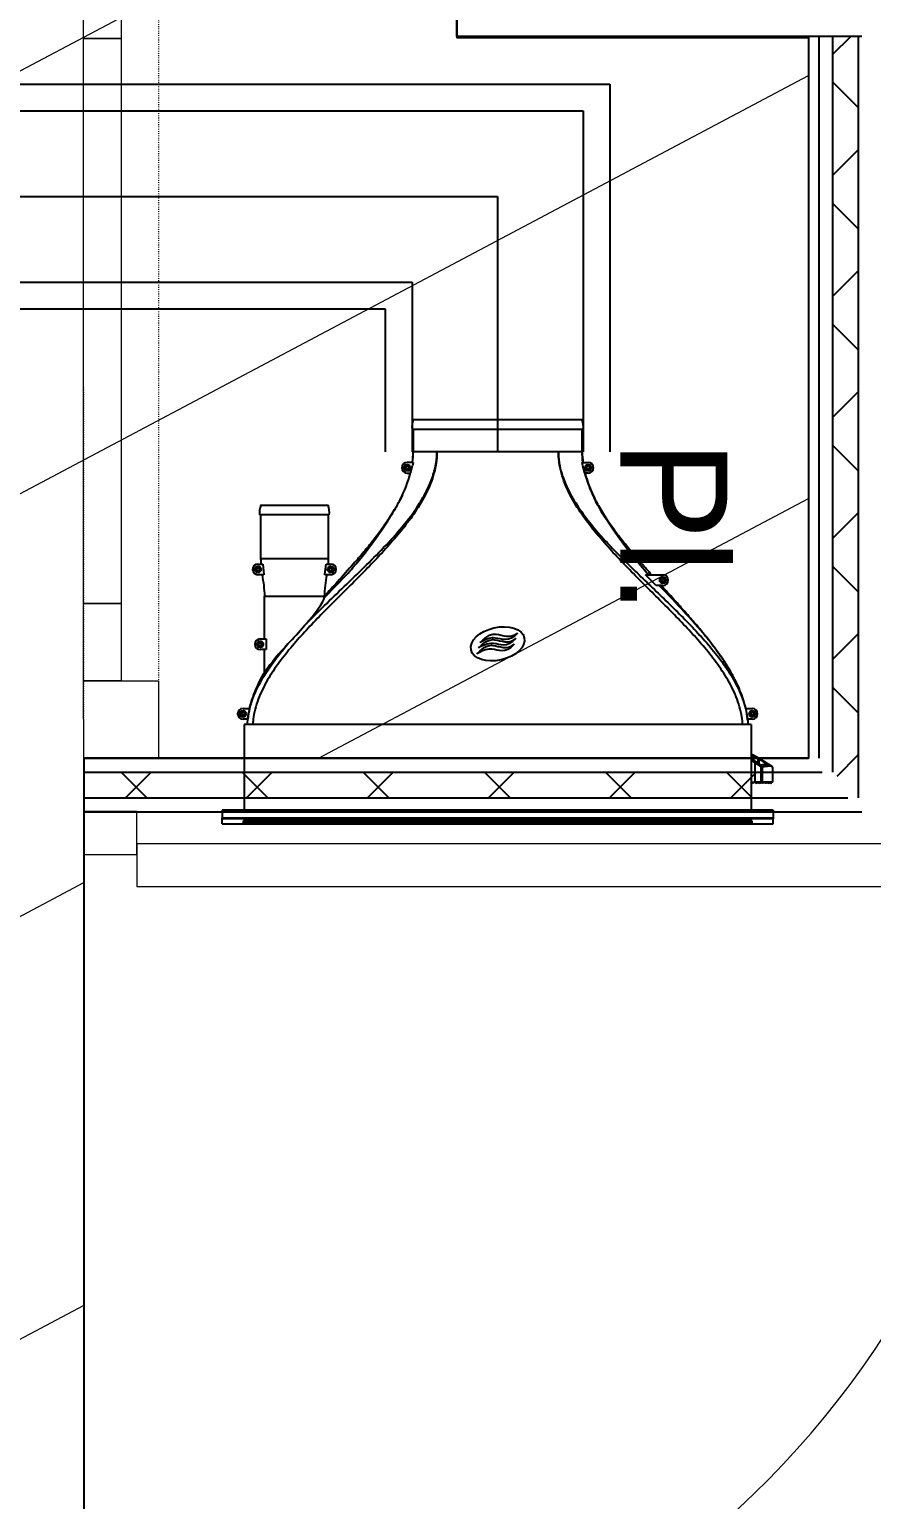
# Model space of a CAD drawing. Header units: millimetres. Extents: x 522027 to 600964, y -380282 to -298602.
# Drawn here: x 586718 to 587505, y -346412 to -345038 of the extents above; entities that cross this region are included whole.
import ezdxf

# ---------------------------------------------------------------- set-up
doc = ezdxf.new("R2010")
doc.units = ezdxf.units.MM
doc.linetypes.add('Style de ligne -5', pattern=[0.20828, 0.069425, -0.138855])
doc.layers.add('faux plafond', color=9, linetype='Continuous', lineweight=15)
doc.layers.add('prlm-CHAUFF', color=4, linetype='Continuous')
doc.styles.add('Arial', font='arial.ttf')

# ---------------------------------------------------------------- blocks, each defined once
blk = doc.blocks.new('Groupe-24-1')
at = {"color": 7, "linetype": 'Style de ligne -5', "lineweight": 5, "flags": 128}
blk.add_lwpolyline([(17121.71, -46475.67), (17093.94, -46329.06), (17100.82, -46327.75), (17128.58, -46474.37)], close=True, dxfattribs=at)
at = {"color": 7, "linetype": 'Continuous', "lineweight": 18, "flags": 128}
for points in [[(17109.19, -46409.58), (17107.84, -46402.47), (17111.28, -46401.82), (17112.63, -46408.92)], [(17119.01, -46461.45), (17109.19, -46409.58), (17112.63, -46408.92), (17122.45, -46460.8)], [(17120.36, -46468.56), (17119.01, -46461.45), (17122.45, -46460.8), (17123.8, -46467.91)], [(17121.71, -46475.67), (17120.36, -46468.56), (17127.24, -46467.26), (17128.58, -46474.37)]]:
    blk.add_lwpolyline(points, close=True, dxfattribs=at)

msp = doc.modelspace()

# ---------------------------------------------------------------- hatches: boundary and pattern name
h = msp.add_hatch()
h.set_pattern_fill('02_ISOLANT', color=256, scale=10, angle=89.9952, style=0, pattern_type=2)
h.set_pattern_definition([(134.995217, (505019.33, 142779.7), (-56.573264, -56.56382), []), (224.995217, (505019.33, 142779.7), (-56.56382, 56.573264), [])])
h.paths.add_polyline_path([(587468.7, -345732.2), (587492.7, -345756.2), (587492.7, -345044.4), (587468.7, -345044.4)])
h = msp.add_hatch()
h.set_pattern_fill('02_ISOLANT', color=256, scale=10, style=0, pattern_type=2)
h.set_pattern_definition([(44.999993, (505019.33, 142779.7), (-56.568536, 56.568549), []), (134.999993, (505019.33, 142779.7), (56.568549, 56.568536), [])])
h.paths.add_polyline_path([(586768.2, -345732.2), (586768.2, -345756.2), (587482.7, -345756.2), (587458.7, -345732.2)])
at = {"layer": 'faux plafond'}
h = msp.add_hatch(dxfattribs=at)
h.set_pattern_fill('BA 13', color=256, scale=10, angle=-10.7236, style=0, pattern_type=2)
h.set_pattern_definition([(207.93621, (505019.33, 142779.7), (-142.2261, 319.79952), [])])
h.paths.add_polyline_path([(585456.2, -345130.6), (584126, -345130.5), (584125.4, -344230.6), (587117.2, -344229.1), (587117.2, -345045.6), (587445.8, -345045.6), (587445.7, -345719.2), (586768.4, -345719.2), (586768.2, -347550.5), (585456.2, -347550.5)])

# ---------------------------------------------------------------- linework, layer by layer
for p, q in [((587117.2, -345044.4), (587117.2, -344229.1)), ((587117.2, -345044.4), (587117.2, -344229.1)), ((587495.8, -345044.4), (587117.2, -345044.4)), ((587495.8, -345044.4), (587117.2, -345044.4)), ((587455.7, -345719.2), (587455.7, -345044.4)), ((587455.7, -345719.2), (587455.7, -345044.4)), ((587468.7, -345732.2), (587468.7, -345044.4)), ((587468.7, -345732.2), (587468.7, -345044.4)), ((587492.7, -345756.2), (587492.7, -345044.4)), ((587492.7, -345756.2), (587492.7, -345044.4)), ((586768.2, -345719.2), (587445.7, -345719.2)), ((586768.2, -345719.2), (587445.7, -345719.2)), ((586768.2, -345732.2), (587458.7, -345732.2)), ((586768.2, -345732.2), (587458.7, -345732.2)), ((586768.2, -345756.2), (587482.7, -345756.2)), ((586768.2, -345756.2), (587482.7, -345756.2)), ((586768.2, -345769.2), (586818.2, -345769.2)), ((586818.2, -345769.2), (586768.2, -345769.2)), ((586818.2, -345769.2), (586768.2, -345769.2)), ((586818.2, -345769.2), (586768.2, -345769.2)), ((586768.2, -345769.2), (586768.2, -345769.2)), ((586818.2, -345769.2), (587495.7, -345769.2))]:
    msp.add_line(p, q)
at = {"color": 7, "linetype": 'Continuous', "lineweight": 13}
for p, q in [((586818.2, -345769.2), (586768.2, -345769.2)), ((586768.2, -345769.2), (586768.2, -345809.2)), ((586818.2, -345809.2), (586818.2, -345769.2)), ((587648.2, -345799.2), (586818.2, -345799.2)), ((586818.2, -345799.2), (586818.2, -345839.2)), ((586768.2, -345809.2), (586818.2, -345809.2)), ((586818.2, -345839.2), (587648.2, -345839.2))]:
    msp.add_line(p, q, dxfattribs=at)
at = {"ltscale": 50.8, "flags": 128}
msp.add_lwpolyline([(585456.2, -345130.6), (584126, -345130.5), (584125.4, -344230.6), (587117.2, -344229.1), (587117.2, -345045.6), (587445.8, -345045.6), (587445.7, -345719.2), (586768.4, -345719.2), (586768.2, -347550.5), (585456.2, -347550.5)], close=True, dxfattribs=at)
at = {"color": 7, "linetype": 'Continuous', "lineweight": 5}
msp.add_arc((586818.2, -345809.2), 830.5, 270, 357.9303, dxfattribs=at)
at = {"layer": 'prlm-CHAUFF'}
for p, q in [((586314.6, -345089.1), (587260.3, -345089.1)), ((587260.3, -345089.1), (587260.3, -345432.7)), ((586339.6, -345114.1), (587235.3, -345114.1)), ((587235.3, -345114.1), (587235.3, -345432.7)), ((586419.6, -345194.1), (587155.3, -345194.1)), ((587155.3, -345194.1), (587155.3, -345432.7)), ((586499.6, -345274.1), (587075.3, -345274.1)), ((587075.3, -345274.1), (587075.3, -345432.7)), ((586524.6, -345299.1), (587050.3, -345299.1)), ((587050.3, -345299.1), (587050.3, -345432.7))]:
    msp.add_line(p, q, dxfattribs=at)
at = {"layer": 'prlm-CHAUFF', "ltscale": 50}
for p, q in [((587076.3, -345402.7), (587234.3, -345402.7)), ((587075.3, -345411.7), (587235.3, -345411.7)), ((587076.3, -345411.7), (587076.3, -345432.7)), ((587076.3, -345432.7), (587076.3, -345411.7)), ((587234.3, -345411.7), (587234.3, -345432.7)), ((587234.3, -345432.7), (587234.3, -345411.7)), ((587098.6, -345432.7), (587076.3, -345432.7)), ((587212.1, -345432.7), (587098.6, -345432.7)), ((587234.3, -345432.7), (587212.1, -345432.7)), ((587069.2, -345448.2), (587069.2, -345447.2)), ((587069.2, -345447.2), (587070.3, -345447.2)), ((587070.3, -345448.2), (587069.2, -345448.2)), ((587070.3, -345446.2), (587071.3, -345446.2)), ((587070.3, -345447.2), (587070.3, -345446.2)), ((587070.3, -345449.3), (587070.3, -345448.2)), ((587071.3, -345449.3), (587070.3, -345449.3)), ((587076.3, -345442.7), (587070.8, -345442.7)), ((587071.3, -345446.2), (587071.3, -345447.2)), ((587071.3, -345447.2), (587072.3, -345447.2)), ((587072.3, -345448.2), (587071.3, -345448.2)), ((587071.3, -345448.2), (587071.3, -345449.3)), ((587072.3, -345447.2), (587072.3, -345448.2)), ((587073.8, -345452.7), (587075.8, -345445.9)), ((587076.3, -345442.7), (587075.8, -345445.9)), ((587234.9, -345445.9), (587234.4, -345442.7)), ((587234.4, -345442.7), (587239.9, -345442.7)), ((587236.9, -345452.7), (587234.9, -345445.9)), ((587238.4, -345448.2), (587238.4, -345447.2)), ((587238.4, -345447.2), (587239.4, -345447.2)), ((587239.4, -345448.2), (587238.4, -345448.2)), ((587239.4, -345446.2), (587240.4, -345446.2)), ((587239.4, -345447.2), (587239.4, -345446.2)), ((587239.4, -345449.3), (587239.4, -345448.2)), ((587240.4, -345449.3), (587239.4, -345449.3)), ((587240.4, -345446.2), (587240.4, -345447.2)), ((587240.4, -345447.2), (587241.5, -345447.2)), ((587241.5, -345448.2), (587240.4, -345448.2)), ((587240.4, -345448.2), (587240.4, -345449.3)), ((587241.5, -345447.2), (587241.5, -345448.2)), ((587070.8, -345452.7), (587073.8, -345452.7)), ((587239.9, -345452.7), (587236.9, -345452.7)), ((587246.5, -345477.6), (587246.2, -345477.6)), ((586933.8, -345482.7), (586996.8, -345482.7)), ((587061.3, -345482.9), (587061.3, -345482.9)), ((587249.4, -345482.9), (587249.2, -345482.9)), ((586997.8, -345491.7), (586932.8, -345491.7)), ((586933.8, -345491.7), (586933.8, -345532.7)), ((586933.8, -345491.7), (586933.8, -345532.7)), ((586996.8, -345491.7), (586996.8, -345532.7)), ((586996.8, -345491.7), (586996.8, -345532.7)), ((586929.8, -345542.2), (586930.8, -345542.2)), ((586929.8, -345543.2), (586929.8, -345542.2)), ((586930.8, -345543.2), (586929.8, -345543.2)), ((586930.8, -345541.2), (586931.8, -345541.2)), ((586930.8, -345542.2), (586930.8, -345541.2)), ((586930.8, -345544.3), (586930.8, -345543.2)), ((586931.8, -345544.3), (586930.8, -345544.3)), ((586931.3, -345537.7), (586935.7, -345537.7)), ((586931.8, -345541.2), (586931.8, -345542.2)), ((586931.8, -345542.2), (586932.9, -345542.2)), ((586932.9, -345543.2), (586931.8, -345543.2)), ((586931.8, -345543.2), (586931.8, -345544.3)), ((586932.9, -345542.2), (586932.9, -345543.2)), ((586996.8, -345532.7), (586933.8, -345532.7)), ((586935.7, -345537.7), (586936.8, -345547.2)), ((586993.8, -345547.2), (586995, -345537.7)), ((586995, -345537.7), (586999.3, -345537.7)), ((586997.8, -345543.2), (586997.8, -345542.2)), ((586997.8, -345542.2), (586998.8, -345542.2)), ((586998.8, -345543.2), (586997.8, -345543.2)), ((586998.8, -345541.2), (586999.8, -345541.2)), ((586998.8, -345542.2), (586998.8, -345541.2)), ((586998.8, -345544.3), (586998.8, -345543.2)), ((586999.8, -345544.3), (586998.8, -345544.3)), ((586999.8, -345541.2), (586999.8, -345542.2)), ((586999.8, -345542.2), (587000.9, -345542.2)), ((586999.8, -345543.2), (586999.8, -345544.3)), ((587000.9, -345543.2), (586999.8, -345543.2)), ((587000.9, -345542.2), (587000.9, -345543.2)), ((586936.8, -345547.7), (586931.3, -345547.7)), ((586936.8, -345547.2), (586936.8, -345547.7)), ((586993.3, -345569.3), (587014, -345547.7)), ((587014, -345547.7), (586993.3, -345569.3)), ((586993.8, -345547.7), (586993.8, -345547.2)), ((586999.3, -345547.7), (586993.8, -345547.7)), ((587303.6, -345557.7), (587293.6, -345547.7)), ((587293.6, -345547.7), (587309.8, -345547.7)), ((587309.8, -345557.7), (587303.6, -345557.7)), ((587308.2, -345553.2), (587308.2, -345552.2)), ((587308.2, -345552.2), (587309.3, -345552.2)), ((587309.3, -345553.2), (587308.2, -345553.2)), ((587309.3, -345551.2), (587310.3, -345551.2)), ((587309.3, -345552.2), (587309.3, -345551.2)), ((587309.3, -345554.3), (587309.3, -345553.2)), ((587310.3, -345554.3), (587309.3, -345554.3)), ((587310.3, -345551.2), (587310.3, -345552.2)), ((587310.3, -345552.2), (587311.3, -345552.2)), ((587310.3, -345553.2), (587310.3, -345554.3)), ((587311.3, -345553.2), (587310.3, -345553.2)), ((587311.3, -345552.2), (587311.3, -345553.2)), ((586937.3, -345567.7), (586993.3, -345567.7)), ((586937.3, -345607.7), (586937.3, -345567.7)), ((586937.3, -345607.7), (586937.3, -345567.7)), ((586993.3, -345569.3), (586993.3, -345567.7)), ((586993.3, -345569.3), (586993.3, -345567.7)), ((586931.8, -345613.2), (586931.8, -345612.2)), ((586931.8, -345612.2), (586932.8, -345612.2)), ((586932.8, -345613.2), (586931.8, -345613.2)), ((586932.8, -345611.2), (586933.8, -345611.2)), ((586932.8, -345612.2), (586932.8, -345611.2)), ((586932.8, -345614.3), (586932.8, -345613.2)), ((586933.8, -345614.3), (586932.8, -345614.3)), ((586933.3, -345607.7), (586938.8, -345607.7)), ((586933.8, -345611.2), (586933.8, -345612.2)), ((586933.8, -345612.2), (586934.9, -345612.2)), ((586933.8, -345613.2), (586933.8, -345614.3)), ((586934.9, -345613.2), (586933.8, -345613.2)), ((586934.9, -345612.2), (586934.9, -345613.2)), ((586938.8, -345607.7), (586938.8, -345617.7)), ((586938.8, -345617.7), (586933.3, -345617.7)), ((586937.3, -345639), (586937.3, -345617.7)), ((586937.3, -345639), (586937.3, -345617.7)), ((586915.8, -345678.2), (586915.8, -345677.2)), ((586915.8, -345677.2), (586916.8, -345677.2)), ((586916.8, -345678.2), (586915.8, -345678.2)), ((586916.8, -345676.2), (586917.8, -345676.2)), ((586916.8, -345677.2), (586916.8, -345676.2)), ((586916.8, -345679.3), (586916.8, -345678.2)), ((586917.8, -345679.3), (586916.8, -345679.3)), ((586917.3, -345672.7), (586923.5, -345672.7)), ((586921.8, -345682.7), (586917.3, -345682.7)), ((586917.8, -345676.2), (586917.8, -345677.2)), ((586917.8, -345677.2), (586918.9, -345677.2)), ((586917.8, -345678.2), (586917.8, -345679.3)), ((586918.9, -345678.2), (586917.8, -345678.2)), ((586918.9, -345677.2), (586918.9, -345678.2)), ((586921.7, -345683.6), (586921.8, -345682.7)), ((587387.2, -345672.7), (587393.3, -345672.7)), ((587389, -345683.6), (587388.9, -345682.7)), ((587393.3, -345682.7), (587388.9, -345682.7)), ((587391.8, -345678.2), (587391.8, -345677.2)), ((587391.8, -345677.2), (587392.8, -345677.2)), ((587392.8, -345678.2), (587391.8, -345678.2)), ((587392.8, -345676.2), (587393.8, -345676.2)), ((587392.8, -345677.2), (587392.8, -345676.2)), ((587392.8, -345679.3), (587392.8, -345678.2)), ((587393.8, -345679.3), (587392.8, -345679.3)), ((587393.8, -345676.2), (587393.8, -345677.2)), ((587393.8, -345677.2), (587394.9, -345677.2)), ((587393.8, -345678.2), (587393.8, -345679.3)), ((587394.9, -345678.2), (587393.8, -345678.2)), ((587394.9, -345677.2), (587394.9, -345678.2)), ((587392.3, -345687.7), (586918.3, -345687.7)), ((586918.3, -345687.7), (586918.3, -345767.7)), ((587392.3, -345687.7), (587392.3, -345767.7)), ((587397.2, -345723), (587392.3, -345719.7)), ((587396, -345723.6), (587392.3, -345721.1)), ((587396, -345741.7), (587396, -345723.6)), ((587401.7, -345727.3), (587396, -345723.6)), ((587397.3, -345723.1), (587397.2, -345723)), ((587400.7, -345725.3), (587397.3, -345723.1)), ((587398.9, -345719.2), (587398.7, -345718.8)), ((587398.9, -345724.1), (587398.9, -345719.2)), ((587398.9, -345719.2), (587398.9, -345719.2)), ((587399.4, -345719.8), (587399.7, -345719.5)), ((587399.4, -345719.8), (587399.4, -345724.5)), ((587405.4, -345723.4), (587399.4, -345719.8)), ((587399.7, -345719.5), (587405.7, -345723)), ((587405.7, -345723), (587405.4, -345723.4)), ((587405.4, -345725.2), (587405.4, -345723.4)), ((587405.5, -345723.5), (587405.4, -345723.4)), ((587405.9, -345723.1), (587405.5, -345723.5)), ((587405.5, -345723.5), (587405.5, -345725.2)), ((587408.2, -345725.2), (587405.5, -345723.5)), ((587405.7, -345723), (587405.9, -345723.1)), ((587405.9, -345723.1), (587409.3, -345725.3)), ((587401.7, -345727.3), (587402.5, -345727.6)), ((587401.7, -345741.7), (587401.7, -345727.3)), ((587402.5, -345727.6), (587402.5, -345741.2)), ((587412.4, -345741.2), (587412.4, -345727.6)), ((587392.3, -345741.7), (587396, -345741.7)), ((587392.3, -345742.1), (587392.7, -345741.7)), ((587393.3, -345741.7), (587394.2, -345742.6)), ((587394.2, -345742.6), (587395.1, -345741.7)), ((587395.7, -345741.7), (587396.6, -345742.6)), ((587401.7, -345741.7), (587396, -345741.7)), ((587396.6, -345742.6), (587397.5, -345741.7)), ((587397.2, -345742.1), (587397.7, -345742.6)), ((587397.7, -345742.6), (587398.4, -345742)), ((587398.1, -345741.7), (587399, -345742.6)), ((587399, -345742.6), (587399.9, -345741.7)), ((587399.6, -345742.1), (587400.2, -345742.6)), ((587400.2, -345742.6), (587400.9, -345741.9)), ((587400.7, -345741.7), (587401.6, -345742.6)), ((587401.6, -345742.6), (587402.5, -345741.7)), ((587402.5, -345741.2), (587401.7, -345741.7)), ((587401.7, -345741.7), (587401.7, -345741.7)), ((587412, -345741.7), (587401.7, -345741.7)), ((587402.3, -345741.9), (587403, -345742.6)), ((587402.5, -345741.2), (587412.4, -345741.2)), ((587402.6, -345741.7), (587403.5, -345742.6)), ((587403, -345742.6), (587403.3, -345742.4)), ((587403.5, -345742.6), (587404.4, -345741.7)), ((587404.3, -345741.8), (587405.2, -345742.6)), ((587405.2, -345742.6), (587406.1, -345741.7)), ((587405.5, -345742.3), (587405.9, -345742.6)), ((587405.9, -345741.9), (587406.6, -345742.6)), ((587405.9, -345742.6), (587406.2, -345742.3)), ((587406.6, -345742.6), (587407.5, -345741.7)), ((587407.3, -345742), (587407.9, -345742.6)), ((587407.9, -345742.6), (587408.8, -345741.7)), ((587408.1, -345742.5), (587408.2, -345742.6)), ((587408.2, -345742.6), (587408.6, -345742.3)), ((587408.4, -345742.1), (587408.9, -345742.6)), ((587408.9, -345742.6), (587409.8, -345741.7)), ((587409.4, -345742.2), (587409.8, -345742.6)), ((587409.8, -345742.6), (587410.7, -345741.7)), ((587410.1, -345742.3), (587410.4, -345742.6)), ((587410.4, -345742.6), (587411.3, -345741.7)), ((587410.7, -345742.4), (587410.9, -345742.6)), ((587410.9, -345742.6), (587411.8, -345741.7)), ((587412.4, -345741.2), (587412, -345741.7)), ((587412, -345741.7), (587412, -345741.7)), ((586897.8, -345767.7), (586897.8, -345775.1)), ((587412.8, -345767.7), (586897.8, -345767.7)), ((586897.8, -345775.8), (586897.8, -345775.1)), ((586897.8, -345775.1), (587412.8, -345775.1)), ((586897.8, -345780.7), (586897.8, -345775.8)), ((587412.8, -345775.8), (586897.8, -345775.8)), ((587392.8, -345777.7), (586917.8, -345777.7)), ((586917.8, -345778.4), (586917.8, -345777.7)), ((586919.9, -345777.7), (586917.8, -345778.4)), ((586917.8, -345778.4), (587392.8, -345778.4)), ((587392.8, -345778.8), (586917.8, -345778.8)), ((586917.8, -345779.4), (586917.8, -345778.8)), ((586919.4, -345778.8), (586917.8, -345779.4)), ((586917.8, -345779.4), (587392.8, -345779.4)), ((587392.8, -345779.7), (586917.8, -345779.7)), ((586917.8, -345780.1), (586917.8, -345779.7)), ((586919, -345779.7), (586917.8, -345780.1)), ((587392.8, -345778.4), (587390.8, -345777.7)), ((587392.8, -345779.4), (587391.3, -345778.8)), ((587392.8, -345780.1), (587391.7, -345779.7)), ((587392.8, -345777.7), (587392.8, -345778.4)), ((587392.8, -345778.8), (587392.8, -345779.4)), ((587392.8, -345779.7), (587392.8, -345780.1)), ((587412.8, -345767.7), (587412.8, -345775.1)), ((587412.8, -345775.1), (587412.8, -345775.8)), ((587412.8, -345780.7), (587412.8, -345775.8)), ((586897.8, -345780.7), (587412.8, -345780.7)), ((586917.8, -345780.1), (587392.8, -345780.1)), ((587392.8, -345780.3), (586917.8, -345780.3)), ((586917.8, -345780.5), (586917.8, -345780.3)), ((586918.5, -345780.3), (586917.8, -345780.5)), ((586917.8, -345780.5), (587392.8, -345780.5)), ((587392.8, -345780.7), (586917.8, -345780.7)), ((586917.8, -345780.7), (587392.8, -345780.7)), ((586917.8, -345780.7), (586917.8, -345780.7)), ((586918.1, -345780.7), (586917.8, -345780.7)), ((587392.8, -345780.5), (587392.2, -345780.3)), ((587392.8, -345780.7), (587392.6, -345780.7)), ((587392.8, -345780.3), (587392.8, -345780.5)), ((587392.8, -345780.7), (587392.8, -345780.7))]:
    msp.add_line(p, q, dxfattribs=at)
for centre, radius in [((587070.8, -345447.7), 3), ((587070.8, -345447.7), 2.5), ((587239.9, -345447.7), 3), ((587239.9, -345447.7), 2.5), ((586931.3, -345542.7), 3), ((586931.3, -345542.7), 2.5), ((586999.3, -345542.7), 3), ((586999.3, -345542.7), 2.5), ((587309.8, -345552.7), 3), ((587309.8, -345552.7), 2.5), ((586933.3, -345612.7), 3), ((586933.3, -345612.7), 2.5), ((586917.3, -345677.7), 3), ((586917.3, -345677.7), 2.5), ((587393.3, -345677.7), 3), ((587393.3, -345677.7), 2.5)]:
    msp.add_circle(centre, radius, dxfattribs=at)
for centre, radius, start, end in [((587095.2, -345409.4), 20, 160.5755, 186.7441), ((587095.2, -345409.4), 20, 160.5755, 186.7441), ((587215.5, -345409.4), 20, 353.2559, 19.4245), ((587215.5, -345409.4), 20, 353.2559, 19.4245), ((586998.7, -345432.7), 77.7, 352.5456, 359.9423), ((586998.1, -345432.6), 78.2, 352.5763, 359.9264), ((587004.7, -345432.9), 71.7, 353.9053, 0.1157), ((587306.5, -345432.8), 72.5, 179.9215, 187.8382), ((587312, -345432.7), 77.7, 180.0577, 187.4544), ((587312.6, -345432.6), 78.2, 180.0736, 187.4237), ((587070.8, -345447.7), 5, 90, 270), ((587004.7, -345432.9), 71.7, 352.0923, 353.5448), ((587366.4, -345417.9), 134.3, 192.9954, 216.0824), ((587239.9, -345447.7), 5, 270, 90), ((586963.8, -345424.5), 113.5, 332.1374, 345.6929), ((586960.2, -345423), 117.4, 332.3321, 345.441), ((587346.9, -345424.5), 113.5, 194.4106, 207.8626), ((586886.2, -345386.1), 200.1, 331.0483, 332.7983), ((586886.2, -345386.1), 200.1, 331.0482, 332.7982), ((587424.5, -345386.1), 200.1, 207.2018, 208.9518), ((586952.7, -345489.4), 20, 160.5755, 186.7441), ((586952.7, -345489.4), 20, 160.5755, 186.7441), ((586978, -345489.4), 20, 353.2559, 19.4245), ((586978, -345489.4), 20, 353.2559, 19.4245), ((586724, -345287.1), 390, 319.3887, 329.86), ((586724, -345287.1), 390, 319.3887, 329.8601), ((587586.7, -345287.1), 390, 210.1399, 220.6113), ((587586.7, -345287.1), 390, 212.5506, 220.6113), ((586931.3, -345542.7), 5, 90, 270), ((586999.3, -345542.7), 5, 270, 90), ((586930.2, -345466.7), 116.6, 315.9701, 320.4245), ((586927.7, -345464.5), 119.9, 316.0326, 320.3619), ((587380.5, -345466.7), 116.6, 219.5755, 224.0299), ((587383, -345464.5), 119.9, 219.6381, 223.9674), ((587309.8, -345552.7), 5, 270, 90), ((586707.9, -345367.3), 351, 315.7111, 319.5265), ((586933.3, -345612.7), 5, 90, 270), ((587130.5, -345775.5), 236.5, 136.4099, 144.7501), ((587041.2, -345701.3), 121.2, 163.7263, 166.3852), ((586917.3, -345677.7), 5, 90, 270), ((587393.3, -345677.7), 5, 270, 90), ((587331.8, -345840.1), 138.5, 61.9182, 64.0515), ((587333, -345836.6), 134.3, 62.115, 63.7632), ((587338.2, -345828.1), 125, 61.3177, 61.5903), ((587402.9, -345713.2), 7.03, 233.033, 242.9325), ((587402.6, -345716.6), 4.48, 214.6713, 225.4982), ((587414.2, -345718.5), 8.36, 234.1326, 239.2425), ((587338.2, -345828.1), 125, 53.7494, 55.0637)]:
    msp.add_arc(centre, radius, start, end, dxfattribs=at)
msp.add_ellipse((587155.3, -345612.3), major_axis=(24.9, 5.7), ratio=0.600775, dxfattribs=at)
for points, knots in [([(587098.6, -345432.7), (587098.6, -345434.4), (587098.6, -345436.1), (587098.3, -345439.5), (587098.1, -345441.2), (587097.4, -345446.3), (587096.7, -345449.6), (587094.9, -345456.1), (587093.8, -345459.3), (587091.3, -345465.6), (587089.8, -345468.7), (587085.3, -345477.7), (587081.9, -345483.4), (587074.6, -345494.4), (587070.7, -345499.6), (587058.4, -345515), (587049.6, -345524.8), (587031.5, -345543.8), (587022.2, -345553.1), (587003.5, -345571.7), (586994.1, -345581), (586975.9, -345600), (586967, -345609.7), (586954.6, -345625), (586950.6, -345630.2), (586945, -345638.4), (586943.2, -345641.1), (586939.8, -345646.8), (586938.2, -345649.7), (586933.6, -345658.6), (586931.1, -345664.7), (586928.4, -345674.2), (586927.6, -345677.4), (586926.8, -345683), (586926.5, -345685.4), (586926.4, -345687.7)], [0, 0, 0, 0, 0.015625, 0.015625, 0.03125, 0.03125, 0.0625, 0.0625, 0.09375, 0.09375, 0.125, 0.125, 0.1875, 0.1875, 0.25, 0.25, 0.375, 0.375, 0.5, 0.5, 0.625, 0.625, 0.75, 0.75, 0.8125, 0.8125, 0.84375, 0.84375, 0.875, 0.875, 0.9375, 0.9375, 0.96875, 0.96875, 0.9907189, 0.9907189, 0.9907189, 0.9907189]), ([(586974.9, -345595.1), (586986.9, -345582.7), (586999.4, -345570.7), (587024.4, -345546.7), (587036.8, -345534.8), (587054.7, -345516), (587060.5, -345509.7), (587071.5, -345496.4), (587076.7, -345489.6), (587083.8, -345478.6), (587086, -345474.9), (587090.1, -345467), (587092, -345463), (587095.1, -345454.7), (587096.4, -345450.4), (587097.7, -345443.8), (587098.1, -345441.6), (587098.4, -345438.3), (587098.5, -345437.2), (587098.6, -345434.9), (587098.6, -345433.8), (587098.6, -345432.7)], [0, 0, 0, 0, 0.25, 0.25, 0.5, 0.5, 0.625, 0.625, 0.75, 0.75, 0.8125, 0.8125, 0.875, 0.875, 0.9375, 0.9375, 0.96875, 0.96875, 0.984375, 0.984375, 1, 1, 1, 1]), ([(587212.1, -345432.7), (587212.1, -345434.5), (587212.1, -345436.2), (587212.4, -345439.6), (587212.6, -345441.3), (587213.4, -345446.4), (587214.2, -345449.7), (587216.1, -345456.3), (587217.3, -345459.5), (587220, -345465.8), (587221.5, -345468.9), (587226.3, -345477.9), (587230, -345483.5), (587237.7, -345494.4), (587241.8, -345499.6), (587254.6, -345514.8), (587263.8, -345524.4), (587282.6, -345543.2), (587292.2, -345552.4), (587311.4, -345570.8), (587321, -345580.1), (587339.7, -345599.1), (587348.7, -345608.8), (587361.3, -345624.2), (587365.3, -345629.5), (587370.9, -345637.7), (587372.7, -345640.5), (587376.1, -345646.3), (587377.7, -345649.2), (587382.2, -345658.2), (587384.7, -345664.4), (587387.4, -345674), (587388.1, -345677.3), (587388.9, -345682.9), (587389.2, -345685.3), (587389.3, -345687.7)], [0, 0, 0, 0, 0.015625, 0.015625, 0.03125, 0.03125, 0.0625, 0.0625, 0.09375, 0.09375, 0.125, 0.125, 0.1875, 0.1875, 0.25, 0.25, 0.375, 0.375, 0.5, 0.5, 0.625, 0.625, 0.75, 0.75, 0.8125, 0.8125, 0.84375, 0.84375, 0.875, 0.875, 0.9375, 0.9375, 0.96875, 0.96875, 0.9908046, 0.9908046, 0.9908046, 0.9908046]), ([(587384.3, -345687.7), (587384.2, -345685.4), (587383.9, -345683), (587383.1, -345677.4), (587382.3, -345674.2), (587379.6, -345664.7), (587377.1, -345658.6), (587372.5, -345649.7), (587370.9, -345646.8), (587367.5, -345641.1), (587365.7, -345638.4), (587360.1, -345630.2), (587356.1, -345625), (587343.7, -345609.7), (587334.8, -345600), (587316.6, -345581), (587307.2, -345571.7), (587288.5, -345553.1), (587279.2, -345543.8), (587261.1, -345524.8), (587252.3, -345515), (587240, -345499.6), (587236.1, -345494.4), (587228.8, -345483.4), (587225.4, -345477.7), (587220.8, -345468.7), (587219.4, -345465.6), (587216.9, -345459.3), (587215.8, -345456.1), (587214, -345449.6), (587213.3, -345446.2), (587212.6, -345441.2), (587212.4, -345439.5), (587212.1, -345436.1), (587212.1, -345434.4), (587212.1, -345432.7)], [0.0092808, 0.0092808, 0.0092808, 0.0092808, 0.03125, 0.03125, 0.0625, 0.0625, 0.125, 0.125, 0.15625, 0.15625, 0.1875, 0.1875, 0.25, 0.25, 0.375, 0.375, 0.5, 0.5, 0.625, 0.625, 0.75, 0.75, 0.8125, 0.8125, 0.875, 0.875, 0.90625, 0.90625, 0.9375, 0.9375, 0.96875, 0.96875, 0.984375, 0.984375, 1, 1, 1, 1]), ([(587066.3, -345473.2), (587064.7, -345476.5), (587061, -345483.6), (587054.6, -345494.2), (587047.1, -345505.1), (587038.8, -345515.9), (587030, -345526.7), (587018.8, -345539.6), (587006.7, -345553.1), (586997.3, -345563.4), (586993.3, -345567.8)], [0.1568082, 0.1568082, 0.1568082, 0.1568082, 0.2305418, 0.3149874, 0.4025619, 0.4929385, 0.5856877, 0.6803551, 0.8317746, 0.9509578, 0.9509578, 0.9509578, 0.9509578]), ([(587299.2, -345547.8), (587296, -345544.2), (587289, -345536.3), (587278.6, -345524.2), (587269.1, -345512.4), (587261.2, -345501.6), (587254.6, -345491.9), (587249.1, -345482.5), (587245.8, -345476.3), (587244.5, -345473.4)], [0.5730592, 0.5730592, 0.5730592, 0.5730592, 0.626259, 0.6884084, 0.7489718, 0.7930827, 0.8358988, 0.8773199, 0.9123747, 0.9123747, 0.9123747, 0.9123747]), ([(587387.2, -345672.7), (587386.6, -345669.9), (587385.8, -345667), (587383.9, -345661.3), (587382.9, -345658.5), (587379.5, -345650.3), (587376.8, -345645), (587371, -345634.8), (587367.8, -345629.8), (587361, -345620), (587357.5, -345615.2), (587346.5, -345601.2), (587338.7, -345592.3), (587322.7, -345574.8), (587314.5, -345566.3), (587306.3, -345557.7)], [0, 0, 0, 0, 0.0625, 0.0625, 0.125, 0.125, 0.25, 0.25, 0.375, 0.375, 0.5, 0.5, 0.75, 0.75, 1, 1, 1, 1]), ([(587369.4, -345632.3), (587368.3, -345630.6), (587365.1, -345625.7), (587359.4, -345617.6), (587352, -345607.9), (587344.1, -345598.2), (587334.9, -345587.4), (587324.4, -345575.5), (587315.1, -345565.3), (587309.7, -345559.4), (587308.2, -345557.7)], [0.1694223, 0.1694223, 0.1694223, 0.1694223, 0.1906001, 0.2339285, 0.2787061, 0.3247019, 0.3716424, 0.4351709, 0.4991397, 0.523565, 0.523565, 0.523565, 0.523565]), ([(586974.9, -345595.1), (586977.3, -345592.5), (586979.5, -345589.8), (586983.6, -345584.7), (586985.6, -345582.2), (586989, -345577.5), (586990.4, -345575.2), (586992.1, -345572.4), (586992.5, -345571.6), (586993.2, -345570.2), (586993.3, -345569.6), (586993.3, -345569.3)], [0, 0, 0, 0, 0.25, 0.25, 0.5, 0.5, 0.75, 0.75, 0.875, 0.875, 1, 1, 1, 1]), ([(586921.4, -345687.7), (586921.5, -345685), (586921.8, -345682.2), (586922.9, -345675.8), (586923.7, -345672.2), (586926.9, -345661.7), (586929.9, -345654.9), (586937.1, -345641.8), (586941.1, -345635.6), (586949.8, -345623.7), (586954.4, -345618), (586959.2, -345612.4)], [0.0331631, 0.0331631, 0.0331631, 0.0331631, 0.125, 0.125, 0.25, 0.25, 0.5, 0.5, 0.75, 0.75, 1, 1, 1, 1]), ([(587136, -345621.5), (587143.2, -345614.3), (587147, -345613.3), (587150.9, -345613.7), (587157, -345614.4), (587163.4, -345618.4), (587170.8, -345612.7)], [0, 0, 0, 0, 0.389075, 0.389075, 0.389075, 1, 1, 1, 1]), ([(587139.1, -345611), (587146.3, -345603.8), (587150.1, -345602.9), (587154, -345603.3), (587160.1, -345603.9), (587166.6, -345608), (587173.9, -345602.2)], [0, 0, 0, 0, 0.389075, 0.389075, 0.389075, 1, 1, 1, 1]), ([(586923.4, -345672.7), (586924.1, -345669.8), (586925, -345666.8), (586926.4, -345662.5), (586926.9, -345661), (586928, -345658.1), (586928.6, -345656.7), (586930.4, -345652.5), (586931.6, -345649.7), (586934.4, -345644.3), (586935.8, -345641.6), (586937.3, -345639)], [0, 0, 0, 0, 0.25, 0.25, 0.375, 0.375, 0.5, 0.5, 0.75, 0.75, 1, 1, 1, 1]), ([(586937.3, -345639), (586935.7, -345641.8), (586934.2, -345644.6), (586931.3, -345650.3), (586930, -345653.3), (586927.5, -345659.2), (586926.4, -345662.2), (586925.2, -345666), (586925, -345666.7), (586924.8, -345667.4)], [0, 0, 0, 0, 0.25, 0.25, 0.5, 0.5, 0.75, 0.75, 0.8062429, 0.8062429, 0.8062429, 0.8062429]), ([(587397.7, -345718.2), (587397.7, -345718.2), (587397.6, -345718.1), (587397.5, -345718.1), (587397.4, -345718), (587397.3, -345718), (587397.1, -345718), (587397, -345717.9), (587396.8, -345717.9), (587396.6, -345717.9), (587396.5, -345717.9), (587396.3, -345717.9), (587396.1, -345717.8), (587395.9, -345717.8), (587395.5, -345717.9), (587395.1, -345717.9), (587394.7, -345717.9), (587394.2, -345718), (587393.7, -345718), (587393.2, -345718.1), (587392.7, -345718.2), (587392.5, -345718.3), (587392.4, -345718.3)], [0.1059402, 0.1059402, 0.1059402, 0.1059402, 0.1359504, 0.1694868, 0.202886, 0.2361704, 0.2693627, 0.3024859, 0.3355633, 0.3686184, 0.401675, 0.434757, 0.4678887, 0.5010941, 0.5629781, 0.6246926, 0.6863942, 0.7482374, 0.8103737, 0.8729511, 0.9361135, 0.9654522, 0.9654522, 0.9654522, 0.9654522]), ([(587392.4, -345718.7), (587392.4, -345718.7), (587392.6, -345718.6), (587392.8, -345718.6), (587393.1, -345718.5), (587393.4, -345718.5), (587393.7, -345718.4), (587394, -345718.4), (587394.3, -345718.3), (587394.5, -345718.3), (587394.8, -345718.2), (587395, -345718.2), (587395.3, -345718.2), (587395.5, -345718.2), (587395.8, -345718.1), (587396, -345718.1), (587396.2, -345718.1), (587396.5, -345718.1), (587396.8, -345718.1), (587397.1, -345718.2), (587397.4, -345718.2), (587397.7, -345718.3), (587398, -345718.3), (587398.2, -345718.4), (587398.4, -345718.5), (587398.5, -345718.7), (587398.6, -345718.8), (587398.7, -345718.8)], [0.053874, 0.053874, 0.053874, 0.053874, 0.0607104, 0.0907643, 0.1206402, 0.1503557, 0.1799287, 0.2093776, 0.238721, 0.2679778, 0.2971672, 0.3263086, 0.3554219, 0.3845269, 0.4136437, 0.4427926, 0.4719939, 0.5012681, 0.5562327, 0.6110034, 0.6657154, 0.7205017, 0.7754929, 0.8308166, 0.8865967, 0.9429527, 1, 1, 1, 1]), ([(587398.9, -345719.2), (587398.9, -345719.2), (587398.8, -345719.1), (587398.7, -345719), (587398.7, -345719), (587398.6, -345718.9), (587398.5, -345718.9), (587398.4, -345718.8), (587398.2, -345718.8), (587398.1, -345718.7), (587398, -345718.7), (587397.8, -345718.6), (587397.7, -345718.6), (587397.5, -345718.6), (587397.4, -345718.6), (587397.2, -345718.5), (587397, -345718.5), (587396.8, -345718.5), (587396.6, -345718.5), (587396.2, -345718.5), (587395.8, -345718.5), (587395.4, -345718.6), (587394.9, -345718.6), (587394.4, -345718.7), (587393.8, -345718.8), (587393.3, -345718.9), (587392.8, -345719), (587392.5, -345719.1), (587392.4, -345719.1)], [0, 0, 0, 0, 0.0300773, 0.0600539, 0.0899314, 0.1197114, 0.1493956, 0.1789856, 0.2084831, 0.2378898, 0.2672073, 0.2964374, 0.3255817, 0.3546421, 0.3836203, 0.4125181, 0.4413372, 0.4700795, 0.4987468, 0.5532579, 0.6080368, 0.6630958, 0.7184471, 0.7741027, 0.8300742, 0.8863734, 0.9430116, 0.9677174, 0.9677174, 0.9677174, 0.9677174]), ([(587401.8, -345725.7), (587401.8, -345725.7), (587401.8, -345725.7), (587401.7, -345725.7), (587401.7, -345725.7), (587401.6, -345725.7), (587401.5, -345725.7), (587401.5, -345725.7), (587401.4, -345725.7), (587401.3, -345725.6), (587401.1, -345725.5), (587400.9, -345725.4), (587400.8, -345725.4), (587400.7, -345725.3)], [0, 0, 0, 0, 0.061789, 0.122374, 0.182441, 0.242697, 0.303842, 0.366548, 0.43144, 0.49908, 0.668346, 0.832646, 1, 1, 1, 1]), ([(587409.8, -345725.7), (587409.8, -345725.6), (587409.7, -345725.6), (587409.6, -345725.5), (587409.5, -345725.5), (587409.4, -345725.4), (587409.2, -345725.4), (587409.1, -345725.3), (587408.9, -345725.3), (587408.8, -345725.2), (587408.6, -345725.2), (587408.4, -345725.2), (587408.2, -345725.2), (587408, -345725.1), (587407.8, -345725.1), (587407.6, -345725.1), (587407.4, -345725.1), (587407, -345725.1), (587406.7, -345725.1), (587406.2, -345725.1), (587405.6, -345725.2), (587405.1, -345725.2), (587404.5, -345725.3), (587403.9, -345725.4), (587403.2, -345725.5), (587402.6, -345725.6), (587402.1, -345725.7), (587401.8, -345725.7)], [0.0304712, 0.0304712, 0.0304712, 0.0304712, 0.0599457, 0.0897682, 0.1195016, 0.1491541, 0.1787343, 0.2082505, 0.2377114, 0.2671256, 0.2965018, 0.3258487, 0.355175, 0.3844897, 0.4138015, 0.4431194, 0.4724522, 0.5018089, 0.5568669, 0.611863, 0.6668562, 0.7219052, 0.7770682, 0.8324028, 0.8879658, 0.9438132, 1, 1, 1, 1]), ([(587412.4, -345727.6), (587412.2, -345727.3), (587411.9, -345727.1), (587410.8, -345726.8), (587410.2, -345726.7), (587408.9, -345726.7), (587408.4, -345726.8), (587407.4, -345726.8), (587406.9, -345726.9), (587405.2, -345727.1), (587403.9, -345727.3), (587402.5, -345727.6)], [0, 0, 0, 0, 0.25, 0.25, 0.5, 0.5, 0.625, 0.625, 0.75, 0.75, 1, 1, 1, 1])]:
    msp.add_open_spline(points, degree=3, knots=knots, dxfattribs=at)
for points in [[(586933.8, -345532.7), (586933.8, -345534.4), (586933.9, -345536.1), (586934, -345537.7)], [(586933.8, -345532.7), (586933.8, -345534.4), (586933.9, -345536.1), (586934, -345537.7)], [(586996.8, -345532.7), (586996.8, -345534.4), (586996.8, -345536.1), (586996.7, -345537.7)], [(586996.8, -345532.7), (586996.8, -345534.4), (586996.8, -345536.1), (586996.7, -345537.7)], [(586935.2, -345547.7), (586936.2, -345554.4), (586937.3, -345561.1), (586937.3, -345567.7)], [(586935.2, -345547.7), (586936.2, -345554.4), (586937.3, -345561.1), (586937.3, -345567.7)], [(586995.5, -345547.7), (586994.5, -345554.4), (586993.3, -345561.1), (586993.3, -345567.7)], [(586995.5, -345547.7), (586994.5, -345554.4), (586993.3, -345561.1), (586993.3, -345567.7)], [(587137.5, -345616.1), (587144.8, -345608.9), (587148.5, -345608), (587152.4, -345608.4)], [(587151.5, -345612), (587147.5, -345611.6), (587143.7, -345612.5), (587137.5, -345616.1)], [(587153, -345606.9), (587149.1, -345606.4), (587145.3, -345607.4), (587139.1, -345611)], [(587170.8, -345612.7), (587162.5, -345622), (587156, -345618), (587149.9, -345617.3)], [(587172.3, -345607.3), (587164.1, -345616.7), (587157.6, -345612.6), (587151.5, -345612)], [(587152.4, -345608.4), (587158.5, -345609.1), (587165, -345613.1), (587172.3, -345607.3)], [(587173.9, -345602.2), (587165.7, -345611.6), (587159.2, -345607.5), (587153, -345606.9)], [(587149.9, -345617.3), (587146, -345616.9), (587142.2, -345617.9), (587136, -345621.5)], [(586923.5, -345672.7), (586922.7, -345676), (586922.1, -345679.4), (586921.8, -345682.7)], [(587388.9, -345682.7), (587388.6, -345679.4), (587388, -345676), (587387.2, -345672.7)]]:
    msp.add_open_spline(points, degree=3, dxfattribs=at)

# ---------------------------------------------------------------- block references
at = {"xscale": 10, "yscale": 10, "zscale": 10, "rotation": 349.2763985886067}
msp.add_blockref('Groupe-24-1', (505019.3, 142779.7), dxfattribs=at)

# ---------------------------------------------------------------- texts
at = {"insert": (587370, -345421.8), "char_height": 100, "attachment_point": 1, "rotation": 270, "line_spacing_factor": 0.834288, "style": 'Arial'}
msp.add_mtext('Pl.', dxfattribs=at)

doc.saveas('drawing.dxf')
